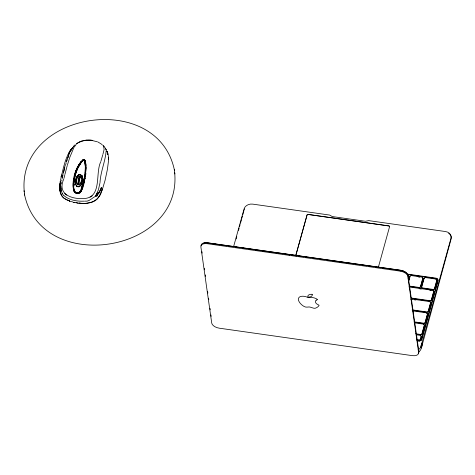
<?xml version="1.0" encoding="UTF-8"?>
<svg xmlns="http://www.w3.org/2000/svg" width="475" height="475" viewBox="0 0 475 475"><rect width="100%" height="100%" fill="white"/><g stroke="black" fill="none" stroke-linecap="round" stroke-linejoin="round"><path stroke-width="0.71" d="M76.362 192.535L75.715 192.316L79.022 192.518L80.661 190.528L84.033 179.128L85.15 173.179L85.322 166.476L84.111 160.259L83.351 160.152L82.086 161.286L79.07 165.585M84.663 176.166C85.666 171.344 86.141 165.163 84.235 160.182L83.814 159.897C78.031 164.006 75.656 171.992 74.474 178.743C74.231 182.537 73.061 186.449 74.047 190.208C74.581 191.336 74.634 191.924 74.254 190.718M76.243 193.111C71.422 191.348 81.071 195.474 80.922 191.188C84.378 182.525 86.711 172.449 85.684 163.424M86.046 167.901L85.387 161.494L84.722 159.885L83.962 159.362C74.979 165.668 70.478 183.861 74.646 192.529C84.9 198.134 85.013 173.173 86.141 167.99M85.298 173.197L85.435 169.587M85.15 173.179L85.28 169.765M61.02 186.61L61.02 189.175M77.763 184.609L79.123 176.878L79.414 176.273L81.023 176.195L79.123 176.878L80.465 177.175L78.577 178.642L79.925 178.903L78.126 180.922L79.485 181.141L77.835 183.403L79.2 183.576L78.452 184.704L77.763 184.609L79.319 182.352L77.953 182.162L79.687 179.977L78.333 179.734L80.186 177.959L78.844 177.68L80.75 176.581L79.414 176.273M60.064 183.463C59.108 189.311 59.945 196.62 66.025 199.357M75.81 192.399C71.47 188.812 74.688 178.434 76.083 172.573M74.118 184.235L73.821 186.117M74.83 192.5C71.179 186.598 74.308 178.487 75.543 172.467M73.405 185.499L73.601 183.617M73.993 184.086L73.672 186.099M73.334 184.775L73.548 182.792M74.433 180.055L74.195 181.201M74.605 179.758L74.367 180.874M60.093 183.564C58.995 189.068 59.85 196.917 65.983 199.375M73.767 180.803L73.981 179.033M74.183 178.529L73.845 180.453M60.236 181.765L59.927 187.625L60.272 190.689L61.287 190.962L62.344 193.557M60.2 181.86L61.602 175.014L61.144 176.979C63.81 166.951 65.461 155.545 72.806 147.701L71.113 149.459L68.192 154.381L71.113 149.459L72.806 147.701M101.306 187.393L100.154 190.796L97.019 195.914C92.815 196.49 89.947 202.107 84.615 201.151M61.251 183.89L61.477 182.459M100.011 182.649C100.51 171.701 105.462 161.263 106.157 150.587M85.102 175.067C83.303 179.906 82.377 198.045 74.516 191.467M85.791 174.527L85.892 173.25M60.325 181.563L59.927 187.625L60.224 186.901L60.272 190.689L60.39 187.672L60.693 190.968L60.598 187.892L60.948 191.033L60.776 187.958L61.061 190.404M78.037 184.793C81.552 184.567 83.238 177.424 79.758 176.083C76.071 176.237 74.528 183.748 78.256 184.822M81.902 181.984C81.552 184.537 80.572 186.901 77.781 186.794C73.364 184.722 75.4 177.525 78.381 174.925L80.15 174.646L81.712 175.4C83.244 177.353 82.377 179.811 81.902 181.984L82.686 178.446M76.279 183.023L77.069 177.917M99.893 183.267L98.384 189.905L95.712 195.938L97.547 193.147L96.277 196.027L97.903 193.01L97.019 195.914L98.515 192.345L98.871 193.165L99.471 190.778L100.154 190.796L100.498 188.919L101.074 188.866L101.608 187.649M81.213 181.527L81.451 180.352M82.466 178.416C81.759 181.343 81.938 186.432 77.805 186.651C73.56 184.543 75.46 177.181 78.779 174.937L80.121 174.788L81.332 175.299L82.401 177.139L82.466 178.416L82.834 178.452L82.122 182.014M84.402 178.648L84.651 177.454M84.966 178.125L84.615 179.265M85.108 178.149L84.758 179.295M61.708 181.028L61.97 179.793M62.231 178.553L62.492 177.312M76.261 178.98L77.152 176.332M84.253 178.618L84.502 177.436M76.404 179.016L77.271 176.409M102.072 188.83C101.133 199.922 89.478 205.283 79.491 203.068M62.213 177.276L65.022 165.775M62.635 176.682L62.92 175.417M63.644 172.259L64.76 167.835M63.983 178.268L64.772 175.055M100.807 161.672C95.006 173.138 102.386 197.184 84.283 198.562C71.654 199.369 56.774 194.394 63.81 178.944M64.927 174.414L67.135 165.923M81.528 189.145L82.614 185.309M83.095 182.851L81.854 187.263M83.012 186.152L84.514 180.536M418.802 351.898L420.339 350.372L421.224 348.537L451.072 239.073A7.208 5.914 -8.1 0 0 450.597 235.303M236.188 238.978L236.77 236.829M238.527 230.393L239.115 228.243M239.501 226.818L240.089 224.669M240.481 223.238L241.454 219.664M241.846 218.233L242.428 216.083M242.82 214.652L243.99 210.366M233.611 246.578L244.085 208.911A7.208 5.843 -7.5 0 1 252.7 204.125L329.597 215.062L332.251 216.547L365.441 221.267L368.683 220.62L445.574 231.557A7.208 5.843 -7.5 0 1 450.977 238.337L420.939 346.364A7.208 5.843 -7.5 0 1 418.137 349.933M295.735 255.639L307.052 214.932A1.14 0.92 -7.5 0 1 308.085 214.391L388.978 225.91A1.14 0.92 -7.5 0 1 389.583 226.67L378.338 267.342M295.747 255.728L307.064 215.021A1.14 0.92 -7.5 0 1 308.097 214.48L388.989 225.999A1.14 0.92 -7.5 0 1 389.595 226.759M408.215 278.368L408.785 276.319A1.33 1.075 -7.5 0 0 407.793 275.067M408.268 278.766L408.838 276.711A1.33 1.075 -7.5 0 0 408.785 276.094M408.749 280.582L409.895 276.474A1.33 1.075 -7.5 0 1 411.481 275.595L421.806 277.062A1.33 1.075 -7.5 0 1 422.798 278.308L420.517 286.526A1.33 1.075 -7.5 0 1 418.926 287.411L409.29 286.039M408.993 280.298L409.943 276.872A1.33 1.075 -7.5 0 1 410.157 276.48M423.961 278.867L421.675 287.078A1.33 1.075 -7.5 0 0 422.667 288.331L432.992 289.798A1.33 1.075 -7.5 0 0 434.583 288.919L436.863 280.701A1.33 1.075 -7.5 0 0 436.341 279.603M421.628 339.572L437.95 280.873A2.464 2.001 -7.5 0 0 436.103 278.552L407.503 274.485M100.991 161.007L102.731 154.957M102.933 154.268L104.078 149.673L103.853 147.268M102.03 189.525L99.299 196.3L98.966 196.246L97.458 198.829L95.131 200.735L92.346 202.077L85.221 203.454L77.158 203.146M83.814 159.897L83.927 159.493L84.692 160.045M83.481 181.967L83.909 180.084M83.938 179.865L83.167 182.121M67.319 165.3L69.831 157.267L73.702 147.998M84.134 181.308L84.514 180.001M65.449 165.324L66.191 162.842M81.748 189.899L82.442 187.352M66.156 161.969L70.015 151.881L73.821 146.098M66.577 161.613L67.183 159.808M102.036 190.612L105.112 180.191L107.397 169.468L108.496 160.924L108.288 155.485M67.848 157.938L68.614 155.942M83 159.642L83.161 159.826C78.583 163.067 76.463 169.789 74.64 174.687M75.709 171.885L80.073 163.234M75.573 171.855L77.722 166.719M80.798 162.652L77.52 168.661L75.181 174.806M76.813 170.65L77.52 168.661M77.562 168.542L76.629 170.418M81.172 190.819L80.91 191.556M77.924 168.132L81.041 162.753M81.261 190.908L80.732 191.562M78.369 192.832L79.8 192.292L80.447 191.122M95.588 195.842L97.179 193.105M78.512 165.425L79.931 163.21M74.029 147.345L76.297 144.364M80.382 175.982L78.808 181.023L78.452 184.704L79.135 184.751M79.212 186.627L81.172 184.775M78.345 192.69L79.699 192.185L80.287 191.098M81.617 161.031L80.192 162.575M81.302 161.625L80.34 162.592M73.376 146.561L75.008 144.863M82.205 161.352L82.769 160.425M78.12 175.388L78.381 174.925M82.448 160.2L83.095 159.725M79.378 193.147L80.115 192.612M76.588 143.729C81.047 140.279 87.05 139.65 92.482 140.38M78.215 175.495L78.779 174.937M76.659 143.61C81.451 140.665 87.222 139.555 92.779 140.398M90.072 197.172L92.209 195.842M80.008 141.734L81.635 141.105M85.245 161.524L84.924 160.544L84.597 160.752M83.072 159.743L84.022 159.582M86.682 140.143L84.152 140.481M83.98 201.162C77.063 201.477 69.546 200.284 64.078 195.742M78.47 186.829L79.153 186.835M81.997 175.94L82.549 177.098M81.872 176.017L82.401 177.139M81.504 177.68L81.587 178.558M80.762 182.828L80.37 183.605M76.677 186.265L77.342 186.586M78.707 203.086L81.249 203.448M208.46 243.218L209.926 243.426M212.123 243.74L213.59 243.948M215.056 244.156L216.523 244.364M218.726 244.678L220.192 244.886M225.328 245.617L226.795 245.824M231.925 246.555L233.391 246.763M235.594 247.077L237.061 247.285M238.527 247.493L239.994 247.701M242.191 248.015L243.657 248.223M245.124 248.431L246.59 248.645M248.793 248.953L250.26 249.161M251.726 249.375L253.193 249.583M255.396 249.892L256.862 250.105M258.329 250.313L259.795 250.521M261.992 250.83L263.459 251.043M264.925 251.251L267.128 251.56M268.595 251.774L270.061 251.982M272.258 252.29L273.725 252.504M275.191 252.712L276.664 252.92M278.861 253.234L280.327 253.442M281.794 253.65L283.26 253.858M285.463 254.172L286.93 254.38M288.396 254.588L289.863 254.796M292.06 255.111L293.526 255.318M294.993 255.526L297.196 255.841M298.662 256.049L300.129 256.257M301.595 256.464L303.798 256.779M305.265 256.987L306.731 257.195M308.198 257.402L310.395 257.717M315.531 258.447L316.997 258.655M322.127 259.386L323.594 259.593M328.73 260.324L330.196 260.532M332.399 260.846L333.866 261.054M335.332 261.262L336.799 261.47M338.996 261.784L340.462 261.992M341.929 262.2L343.395 262.408M345.598 262.723L347.065 262.93M348.531 263.138L349.998 263.352M352.195 263.661L353.661 263.868M358.797 264.599L360.264 264.812M362.467 265.121L363.933 265.329M365.4 265.537L366.866 265.751M369.063 266.059L370.53 266.267M371.996 266.481L373.463 266.689M375.666 266.998L377.132 267.211M378.599 267.419L380.065 267.627M382.262 267.942L383.735 268.149M385.201 268.357L386.668 268.565M388.865 268.88L390.331 269.087M391.798 269.295L394.001 269.61M395.467 269.818L396.934 270.026M398.4 270.233L400.597 270.548M288.277 254.683L289.744 254.891M294.88 255.621L296.347 255.829M407.449 274.087L436.05 278.154A2.464 2.001 -7.5 0 1 437.902 280.476L421.58 339.174A2.464 2.001 -7.5 0 1 418.629 340.812L417.163 340.605M418.416 276.967L419.793 277.163M409.343 286.437L418.98 287.803A1.33 1.075 -7.5 0 0 420.565 286.924L422.851 278.706A1.33 1.075 -7.5 0 0 422.524 277.738M408.975 286.942L432.689 290.314A1.33 1.075 -7.5 0 1 433.681 291.561L431.401 299.778A1.33 1.075 -7.5 0 1 429.81 300.663L411.124 298.003M419.805 288.871L421.242 289.073M429.863 290.302L431.306 290.504M411.178 298.401L429.863 301.055A1.33 1.075 -7.5 0 0 431.448 300.176L433.734 291.959A1.33 1.075 -7.5 0 0 432.986 290.765M411.439 298.995L429.56 301.572A1.33 1.075 -7.5 0 1 430.552 302.824L428.266 311.036A1.33 1.075 -7.5 0 1 426.681 311.921L412.181 309.86M410.762 299.292L412.211 299.493M414.39 299.808L415.839 300.01M412.235 310.258L426.734 312.318A1.33 1.075 -7.5 0 0 428.319 311.434L430.605 303.216A1.33 1.075 -7.5 0 0 430.083 302.124M412.704 310.882L426.425 312.835A1.33 1.075 -7.5 0 1 427.423 314.082L425.137 322.299A1.33 1.075 -7.5 0 1 423.552 323.178L414.158 321.842M414.212 322.24L423.599 323.576A1.33 1.075 -7.5 0 0 425.19 322.697L427.476 314.48A1.33 1.075 -7.5 0 0 426.479 313.233M414.348 322.822L423.296 324.093A1.33 1.075 -7.5 0 1 424.288 325.339L422.008 333.557A1.33 1.075 -7.5 0 1 420.417 334.442L415.601 333.753M416.343 334.252L420.47 334.833A1.33 1.075 -7.5 0 0 422.055 333.955L424.341 325.737A1.33 1.075 -7.5 0 0 424.015 324.769M416.551 334.839L420.167 335.35A1.33 1.075 -7.5 0 1 421.159 336.603L420.482 339.037A1.33 1.075 -7.5 0 1 418.897 339.916L416.729 339.607M416.783 340.005L418.95 340.314A1.33 1.075 -7.5 0 0 420.535 339.435L421.212 337.001A1.33 1.075 -7.5 0 0 421.046 336.193M92.678 140.648L97.256 141.782M74.789 202.356L73.192 202.297L77.443 202.908L76.119 202.629M69.481 201.21L72.8 201.934M77.787 186.728L76.689 186.23M97.88 141.972L101.359 144.038M64.689 193.562L66.803 195.148M84.324 160.271L84.597 159.956L84.924 160.544M85.387 161.494L85.156 160.586M84.805 161.601L85.114 162.8M84.663 161.631L84.966 162.788M85.743 163.364L86.028 165.288M82.585 187.376L81.653 189.81M73.714 188.575L73.868 189.614M73.281 188.623L73.572 190.143M77.009 192.642L76.427 192.767M73.506 190.505L74.147 191.692M101.739 144.424L102.493 145.184M103.253 145.332L104.898 147.458M62.13 193.509L63.876 195.712M105.308 148.485L106.43 150.011M107.95 154.452L107.487 153.639L107.979 154.898M103.36 146.015L103.894 146.953M105.254 147.992L106.311 150.058M81.926 175.429L82.217 175.97M107.659 153.003L106.982 151.311L107.659 153.003L107.184 151.656M107.973 154.09L107.576 152.79L107.968 154.143M174.295 169.569C156.774 88.754 12.914 112.07 24.653 195.106C42.168 275.922 186.028 252.599 174.295 169.569L174.456 170.727M201.952 251.679L202.154 253.127M204.327 268.387L204.535 269.842M205.259 274.93L205.467 276.385M207.64 291.65L207.848 293.105M208.572 298.193L208.78 299.648M210.021 308.37L210.223 309.825M210.947 314.913L211.155 316.368M174.747 172.793L174.907 173.957M24.035 190.718L24.201 191.876M24.486 193.942L24.653 195.106M85.292 163.994L85.5 165.912M401.797 270.78A6.021 3.248 15.3 0 1 402.557 270.999M402.925 271.13A6.021 3.248 15.3 0 1 403.637 271.427M403.982 271.593A6.021 3.248 15.3 0 1 404.629 271.949M404.926 272.139A6.021 3.248 15.3 0 1 405.211 272.341M405.757 272.46A6.401 3.45 15.3 0 0 400.615 270.34L207.646 242.891A6.401 3.45 15.3 0 0 204.487 242.963M406.018 272.686A6.401 3.45 15.3 0 1 406.683 273.392M406.855 273.636A6.401 3.45 15.3 0 1 407.01 273.879M407.307 274.609A6.401 3.45 15.3 0 1 407.354 274.847M203.811 243.455A6.021 3.248 15.3 0 1 204.09 243.348A6.401 3.45 15.3 0 0 203.751 243.455M201.127 245.872A7.208 3.889 15.3 0 1 207.551 242.784L400.425 270.216A7.208 3.889 15.3 0 1 408.013 275.298L418.873 351.607A7.208 3.889 15.3 0 1 418.226 353.519M401.755 270.887A6.401 3.45 15.3 0 1 402.159 270.999M402.954 271.261A6.401 3.45 15.3 0 1 403.34 271.415M404.077 271.748A6.401 3.45 15.3 0 1 404.427 271.938M203.264 243.396A6.401 3.45 15.3 0 1 204.155 243.046M312.188 294.31A5.403 2.915 15.3 0 1 307.848 297.017A5.593 3.016 15.3 0 1 312.218 294.298M421.539 339.827A2.464 2.001 -7.5 0 1 421.236 340.302M421.034 340.516A2.464 2.001 -7.5 0 1 420.541 340.872M419.645 341.187A2.464 2.001 -7.5 0 1 418.683 341.21M448.596 233.261A7.208 5.914 -8.1 0 1 448.952 233.504M449.599 234.038A7.208 5.914 -8.1 0 1 449.884 234.329M450.152 234.638A7.208 5.914 -8.1 0 1 450.389 234.965M244.186 209.647A7.208 5.914 -8.1 0 1 244.453 208.893M435.872 279.454A1.33 1.075 -7.5 0 1 436.115 279.508M424.038 278.659A1.33 1.075 -7.5 0 1 424.341 278.303M422.103 277.513A1.33 1.075 -7.5 0 1 422.328 277.608M408.316 275.619A1.33 1.075 -7.5 0 1 408.512 275.749M423.35 324.49A1.33 1.075 -7.5 0 1 423.819 324.639M420.69 335.902A1.33 1.075 -7.5 0 1 420.886 336.033M422.412 342.897C420.856 354.089 420.369 343.36 422.412 342.897M422.186 343.241L421.242 347.053L422.186 343.241M423.908 278.469L421.622 286.686A1.33 1.075 -7.5 0 0 422.613 287.933L432.945 289.4A1.33 1.075 -7.5 0 0 434.53 288.521L436.816 280.303A1.33 1.075 -7.5 0 0 435.818 279.057L425.493 277.584A1.33 1.075 -7.5 0 0 423.908 278.469M70.062 150.973L69.202 152.392L72.17 148.337L70.062 150.973M316.303 300.117L315.827 300.527A5.575 3.004 15.3 0 0 316.671 303.881L319.111 305.271A13.876 7.481 15.3 0 1 315.436 308.174A2.927 1.579 15.3 0 1 313.227 308.073L310.407 307.188A3.01 1.621 15.3 0 0 308.465 307.01A9.999 5.391 15.3 0 1 305.746 307.07A6.015 3.242 15.3 0 1 302.747 305.615A15.182 8.188 15.3 0 1 298.769 300.966A8.728 4.708 15.3 0 1 300.141 296.632A6.721 3.622 15.3 0 1 305.704 296.655A12.593 6.792 15.3 0 1 307.218 297.196A2.5 1.348 15.3 0 0 309.267 297.487A7.024 3.788 15.3 0 1 317.68 299.582L316.303 300.117M66.547 199.69L69.742 201.02L66.547 199.69M400.17 271.142L207.296 243.711A7.208 3.889 15.3 0 0 200.872 246.798L211.731 323.107A7.208 3.889 15.3 0 0 219.319 328.189L412.193 355.621A7.208 3.889 15.3 0 0 418.623 352.533L407.758 276.224A7.208 3.889 15.3 0 0 400.17 271.142M108.591 159.113L108.549 157.688L108.579 159.155"/></g></svg>
